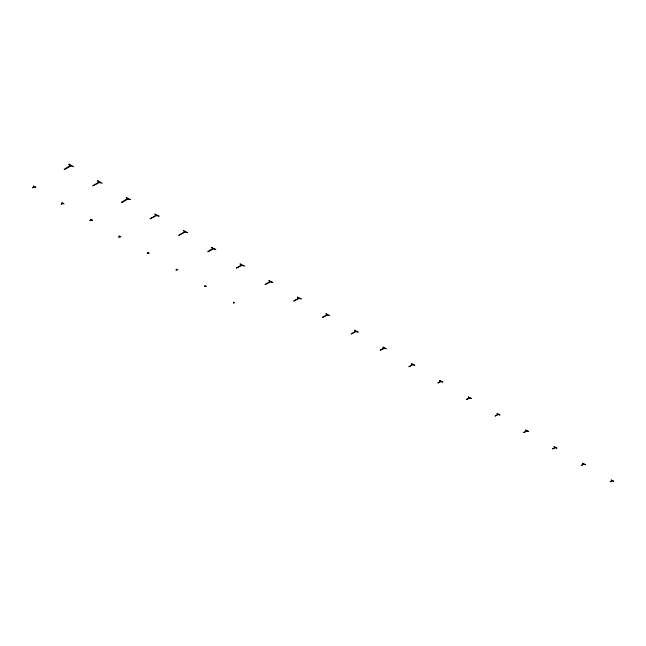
<?xml version="1.0" encoding="UTF-8"?>
<svg xmlns="http://www.w3.org/2000/svg" width="646" height="646" viewBox="0 0 646 646"><rect width="100%" height="100%" fill="white"/><g stroke="black" fill="none" stroke-linecap="round" stroke-linejoin="round"><path stroke-width="0.97" d="M233.787 302.772C232.891 301.512 235.887 302.893 233.384 303.119M497.977 414.288L495.102 416.072L498.252 414.562L500.109 414.998L497 413.432L497.977 414.288M526.603 430.817L523.728 432.594L526.829 431.068L528.694 431.496L525.634 429.961L526.603 430.817M554.89 447.436L552.548 448.905L555.318 447.759L556.997 448.171L553.993 446.644L554.89 447.436M583.58 463.998L581.238 465.467L583.782 464.24L585.518 464.635L582.676 463.206L583.58 463.998M212.728 248.524L207.729 251.544L208.19 251.811L213.18 248.96L215.853 249.501L211.363 247.337L212.728 248.524M241.37 265.062L236.379 268.082L241.741 265.449L244.422 265.99L240.013 263.875L241.37 265.062M326.981 314.715L322.524 317.428L327.385 315.119L329.662 315.603L325.826 313.69L326.981 314.715M355.655 331.269L351.206 333.982L355.914 331.592L358.199 332.076L354.501 330.243L355.655 331.269M383.869 347.992L380.211 350.237L384.176 348.331L386.276 348.783L382.812 347.055L383.861 348.024M412.511 364.53L408.861 366.775L412.746 364.829L414.837 365.273L411.462 363.593L412.511 364.53M34.133 186.694L32.3 187.849L34.327 186.896L35.813 187.235L33.366 186L34.125 186.734M70.164 165.683L64.099 169.317L64.56 169.583L70.608 166.111L73.668 166.716L69.065 164.052L68.613 164.318L70.164 165.683M98.822 182.229L92.758 185.862L99.161 182.6L102.221 183.198L97.724 180.597L97.271 180.864L98.822 182.229M127.448 198.693L121.416 202.303L121.844 202.553L127.86 199.105L130.565 199.662L126.075 197.466L127.448 198.693M156.09 215.231L150.058 218.841L156.429 215.602L159.142 216.16L154.717 214.004L156.09 215.231M184.732 231.761L178.7 235.378L184.998 232.092L187.711 232.649L183.359 230.541L184.732 231.761M270.004 281.583L265.046 284.571L270.351 281.955L272.782 282.431L268.809 280.501L269.996 281.616M298.646 298.121L293.696 301.109L298.92 298.452L301.351 298.92L297.451 297.039L298.638 298.153M440.588 381.269L437.81 382.997L441.016 381.641L443.011 382.028L439.611 380.373L440.588 381.269M469.254 397.823L466.485 399.551L469.561 398.122L471.548 398.509L468.285 396.927L469.254 397.823M611.923 480.648L610.09 481.803L612.222 480.899L613.7 481.238L611.156 479.954L611.923 480.648M62.476 203.337L61.136 204.168L62.791 203.555L64.011 203.845L61.83 202.739L62.476 203.337M91.151 219.89L89.81 220.722L91.336 220.028L92.548 220.318L90.505 219.293L91.151 219.89M119.647 236.476L118.565 237.163L120.915 236.864L119.074 235.943L119.639 236.501M148.096 253.038L147.28 253.571L149.315 253.426L147.611 252.57L148.096 253.038M176.738 269.576L175.922 270.109L177.884 269.923L176.253 269.107L176.729 269.608M205.202 286.138L204.629 286.517L206.308 286.493L204.774 285.726L205.194 286.162"/></g></svg>
